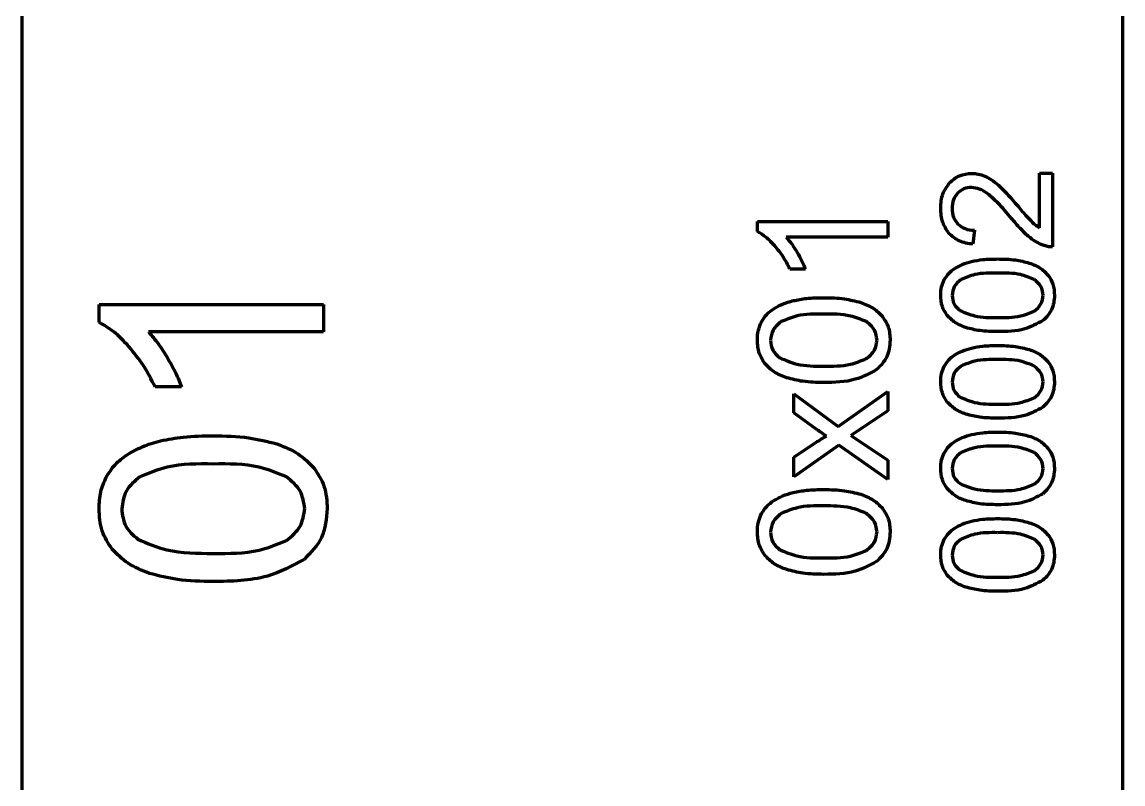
# Model space of a CAD drawing. Header units: millimetres. Extents: x 0 to 1189, y 0 to 841.
# Drawn here: x 372.85 to 402.85, y 146.45 to 167.22 of the extents above; entities that cross this region are included whole.
import ezdxf

# ---------------------------------------------------------------- set-up
doc = ezdxf.new("R2010")
doc.units = ezdxf.units.MM
doc.header["$LTSCALE"] = 0.75
doc.layers.add('Visible', color=7, linetype='Continuous', lineweight=70)

msp = doc.modelspace()

# ---------------------------------------------------------------- linework, layer by layer
at = {"layer": 'Visible', "extrusion": (-1e-16, -1, 0)}
for p, q in [((372.852, 123.899), (372.852, 673.232)), ((402.852, 123.899), (402.852, 673.232)), ((400.576, 161.607), (400.576, 163.096)), ((400.576, 163.096), (400.935, 163.096)), ((400.935, 163.096), (400.935, 161.089)), ((392.889, 161.503), (392.889, 161.784)), ((392.889, 161.784), (396.447, 161.784)), ((396.447, 161.784), (396.447, 161.349)), ((398.804, 161.543), (398.764, 161.16)), ((396.447, 161.349), (393.674, 161.349)), ((394.199, 160.478), (393.778, 160.478)), ((374.95, 159.034), (374.95, 159.516)), ((374.95, 159.516), (381.066, 159.516)), ((381.066, 159.516), (381.066, 158.768)), ((381.066, 158.768), (376.301, 158.768)), ((377.202, 157.273), (376.479, 157.273)), ((393.88, 156.562), (393.88, 157.082)), ((393.88, 157.082), (395.089, 156.194)), ((395.089, 156.194), (396.447, 157.149)), ((396.447, 157.149), (396.447, 156.615)), ((396.447, 156.615), (395.65, 156.088)), ((394.487, 156.129), (393.88, 156.562)), ((395.65, 156.088), (395.434, 155.948)), ((393.88, 155.36), (394.482, 155.754)), ((395.434, 155.948), (396.447, 155.273)), ((395.113, 155.684), (393.88, 154.816)), ((396.447, 154.746), (395.113, 155.684)), ((393.88, 154.816), (393.88, 155.36)), ((396.447, 155.273), (396.447, 154.746))]:
    msp.add_line(p, q, dxfattribs=at)
at = {"layer": 'Visible'}
for points, knots in [([(398.128, 162.837), (398.214, 162.912), (398.387, 163.061), (398.615, 163.082), (398.729, 163.092)], [0, 0, 0, 0, 0.03318338, 0.06672385, 0.06672385, 0.06672385, 0.06672385]), ([(398.729, 163.092), (398.79, 163.089), (398.913, 163.082), (399.029, 163.039), (399.087, 163.017)], [0, 0, 0, 0, 0.01816613, 0.03678527, 0.03678527, 0.03678527, 0.03678527]), ([(399.087, 163.017), (399.149, 162.986), (399.283, 162.919), (399.397, 162.822), (399.458, 162.77)], [0, 0, 0, 0, 0.02061183, 0.04471862, 0.04471862, 0.04471862, 0.04471862]), ([(397.886, 162.145), (397.893, 162.281), (397.907, 162.535), (398.058, 162.741), (398.128, 162.837)], [0, 0, 0, 0, 0.03960956, 0.07471129, 0.07471129, 0.07471129, 0.07471129]), ([(398.721, 162.709), (398.65, 162.702), (398.508, 162.689), (398.401, 162.597), (398.347, 162.55)], [0, 0, 0, 0, 0.0208066, 0.04151268, 0.04151268, 0.04151268, 0.04151268]), ([(399.169, 162.535), (399.095, 162.585), (398.958, 162.678), (398.795, 162.699), (398.721, 162.709)], [0, 0, 0, 0, 0.02650131, 0.04870379, 0.04870379, 0.04870379, 0.04870379]), ([(399.458, 162.77), (399.536, 162.694), (399.724, 162.512), (399.893, 162.312), (399.992, 162.195)], [0, 0, 0, 0, 0.03260307, 0.07851532, 0.07851532, 0.07851532, 0.07851532]), ([(398.347, 162.55), (398.302, 162.492), (398.21, 162.37), (398.2, 162.217), (398.195, 162.137)], [0, 0, 0, 0, 0.0215282, 0.04490679, 0.04490679, 0.04490679, 0.04490679]), ([(399.812, 161.866), (399.695, 162.008), (399.498, 162.249), (399.264, 162.452), (399.169, 162.535)], [0, 0, 0, 0, 0.05516422, 0.09293464, 0.09293464, 0.09293464, 0.09293464]), ([(398.111, 161.456), (398.045, 161.553), (397.905, 161.761), (397.893, 162.012), (397.886, 162.145)], [0, 0, 0, 0, 0.0344819, 0.07377026, 0.07377026, 0.07377026, 0.07377026]), ([(398.195, 162.137), (398.2, 162.053), (398.21, 161.893), (398.309, 161.767), (398.356, 161.706)], [0, 0, 0, 0, 0.02456604, 0.04697127, 0.04697127, 0.04697127, 0.04697127]), ([(399.992, 162.195), (400.07, 162.102), (400.193, 161.955), (400.325, 161.816), (400.374, 161.764)], [0, 0, 0, 0, 0.03629636, 0.05759698, 0.05759698, 0.05759698, 0.05759698]), ([(398.356, 161.706), (398.418, 161.659), (398.549, 161.559), (398.715, 161.548), (398.804, 161.543)], [0, 0, 0, 0, 0.02278253, 0.04859981, 0.04859981, 0.04859981, 0.04859981]), ([(400.272, 161.378), (400.199, 161.446), (400.035, 161.598), (399.892, 161.77), (399.812, 161.866)], [0, 0, 0, 0, 0.02975276, 0.06709219, 0.06709219, 0.06709219, 0.06709219]), ([(400.374, 161.764), (400.407, 161.734), (400.471, 161.677), (400.542, 161.63), (400.576, 161.607)], [0, 0, 0, 0, 0.01330724, 0.0256381, 0.0256381, 0.0256381, 0.0256381]), ([(393.363, 161.117), (393.286, 161.199), (393.146, 161.35), (392.969, 161.455), (392.889, 161.503)], [0, 0, 0, 0, 0.03350898, 0.06143574, 0.06143574, 0.06143574, 0.06143574]), ([(398.764, 161.16), (398.633, 161.179), (398.385, 161.215), (398.198, 161.379), (398.111, 161.456)], [0, 0, 0, 0, 0.03891672, 0.0731225, 0.0731225, 0.0731225, 0.0731225]), ([(393.778, 160.478), (393.719, 160.595), (393.604, 160.823), (393.442, 161.02), (393.363, 161.117)], [0, 0, 0, 0, 0.03911932, 0.07637455, 0.07637455, 0.07637455, 0.07637455]), ([(393.674, 161.349), (393.726, 161.289), (393.838, 161.161), (393.927, 161.015), (393.974, 160.936)], [0, 0, 0, 0, 0.02354784, 0.05104849, 0.05104849, 0.05104849, 0.05104849]), ([(400.676, 161.133), (400.606, 161.163), (400.461, 161.227), (400.337, 161.326), (400.272, 161.378)], [0, 0, 0, 0, 0.02265839, 0.0474364, 0.0474364, 0.0474364, 0.0474364]), ([(400.935, 161.089), (400.89, 161.09), (400.802, 161.091), (400.718, 161.119), (400.676, 161.133)], [0, 0, 0, 0, 0.01323248, 0.0263837, 0.0263837, 0.0263837, 0.0263837]), ([(393.974, 160.936), (394.02, 160.857), (394.105, 160.709), (394.169, 160.551), (394.199, 160.478)], [0, 0, 0, 0, 0.02753001, 0.05107997, 0.05107997, 0.05107997, 0.05107997]), ([(397.984, 160.197), (398.021, 160.256), (398.096, 160.375), (398.21, 160.459), (398.268, 160.501)], [0, 0, 0, 0, 0.02067518, 0.04196215, 0.04196215, 0.04196215, 0.04196215]), ([(398.268, 160.501), (398.336, 160.539), (398.478, 160.621), (398.636, 160.666), (398.72, 160.689)], [0, 0, 0, 0, 0.02318197, 0.04908477, 0.04908477, 0.04908477, 0.04908477]), ([(398.72, 160.689), (398.824, 160.709), (399.06, 160.755), (399.302, 160.757), (399.437, 160.758)], [0, 0, 0, 0, 0.03166517, 0.07221685, 0.07221685, 0.07221685, 0.07221685]), ([(399.437, 160.758), (399.599, 160.756), (399.891, 160.752), (400.174, 160.68), (400.3, 160.648)], [0, 0, 0, 0, 0.04836014, 0.08722077, 0.08722077, 0.08722077, 0.08722077]), ([(400.3, 160.648), (400.401, 160.609), (400.594, 160.535), (400.739, 160.389), (400.807, 160.32)], [0, 0, 0, 0, 0.03216044, 0.06104701, 0.06104701, 0.06104701, 0.06104701]), ([(399.437, 160.375), (399.226, 160.377), (398.881, 160.38), (398.564, 160.25), (398.441, 160.2)], [0, 0, 0, 0, 0.0625447, 0.1020186, 0.1020186, 0.1020186, 0.1020186]), ([(400.431, 160.2), (400.309, 160.25), (399.992, 160.38), (399.648, 160.377), (399.437, 160.375)], [0, 0, 0, 0, 0.0395227, 0.1018092, 0.1018092, 0.1018092, 0.1018092]), ([(400.807, 160.32), (400.86, 160.24), (400.969, 160.072), (400.98, 159.872), (400.986, 159.768)], [0, 0, 0, 0, 0.02813869, 0.05893699, 0.05893699, 0.05893699, 0.05893699]), ([(397.886, 159.768), (397.889, 159.845), (397.896, 159.995), (397.956, 160.131), (397.984, 160.197)], [0, 0, 0, 0, 0.02306872, 0.04432459, 0.04432459, 0.04432459, 0.04432459]), ([(398.441, 160.2), (398.369, 160.14), (398.232, 160.025), (398.207, 159.848), (398.195, 159.764)], [0, 0, 0, 0, 0.02697729, 0.05170426, 0.05170426, 0.05170426, 0.05170426]), ([(400.68, 159.768), (400.668, 159.851), (400.642, 160.027), (400.504, 160.14), (400.431, 160.2)], [0, 0, 0, 0, 0.02443928, 0.05144821, 0.05144821, 0.05144821, 0.05144821]), ([(393.335, 159.403), (393.413, 159.447), (393.58, 159.542), (393.764, 159.595), (393.862, 159.622)], [0, 0, 0, 0, 0.02705955, 0.05729505, 0.05729505, 0.05729505, 0.05729505]), ([(393.862, 159.622), (393.983, 159.646), (394.26, 159.699), (394.541, 159.701), (394.7, 159.702)], [0, 0, 0, 0, 0.03696178, 0.08429648, 0.08429648, 0.08429648, 0.08429648]), ([(394.7, 159.702), (394.888, 159.7), (395.229, 159.695), (395.559, 159.611), (395.706, 159.574)], [0, 0, 0, 0, 0.0564493, 0.10181, 0.10181, 0.10181, 0.10181]), ([(398.064, 159.218), (398.012, 159.298), (397.904, 159.465), (397.892, 159.664), (397.886, 159.768)], [0, 0, 0, 0, 0.02805615, 0.058697, 0.058697, 0.058697, 0.058697]), ([(398.195, 159.764), (398.204, 159.682), (398.223, 159.517), (398.349, 159.409), (398.412, 159.354)], [0, 0, 0, 0, 0.02372396, 0.04795108, 0.04795108, 0.04795108, 0.04795108]), ([(400.432, 159.336), (400.505, 159.395), (400.642, 159.509), (400.668, 159.684), (400.68, 159.768)], [0, 0, 0, 0, 0.02695544, 0.05138815, 0.05138815, 0.05138815, 0.05138815]), ([(400.986, 159.768), (400.975, 159.63), (400.952, 159.363), (400.763, 159.171), (400.672, 159.078)], [0, 0, 0, 0, 0.03997762, 0.07797524, 0.07797524, 0.07797524, 0.07797524]), ([(393.004, 159.047), (393.047, 159.116), (393.134, 159.256), (393.267, 159.353), (393.335, 159.403)], [0, 0, 0, 0, 0.02413348, 0.04898112, 0.04898112, 0.04898112, 0.04898112]), ([(395.706, 159.574), (395.825, 159.529), (396.049, 159.442), (396.219, 159.272), (396.299, 159.191)], [0, 0, 0, 0, 0.03753988, 0.07125827, 0.07125827, 0.07125827, 0.07125827]), ([(398.412, 159.354), (398.542, 159.298), (398.868, 159.159), (399.224, 159.16), (399.437, 159.161)], [0, 0, 0, 0, 0.0420643, 0.1052609, 0.1052609, 0.1052609, 0.1052609]), ([(399.437, 159.161), (399.648, 159.159), (399.993, 159.155), (400.31, 159.286), (400.432, 159.336)], [0, 0, 0, 0, 0.0624156, 0.1019139, 0.1019139, 0.1019139, 0.1019139]), ([(375.765, 158.37), (375.633, 158.511), (375.392, 158.77), (375.088, 158.952), (374.95, 159.034)], [0, 0, 0, 0, 0.0575918, 0.1055894, 0.1055894, 0.1055894, 0.1055894]), ([(392.889, 158.547), (392.893, 158.637), (392.9, 158.811), (392.97, 158.971), (393.004, 159.047)], [0, 0, 0, 0, 0.02692746, 0.05173875, 0.05173875, 0.05173875, 0.05173875]), ([(393.537, 159.051), (393.453, 158.981), (393.292, 158.847), (393.263, 158.641), (393.249, 158.542)], [0, 0, 0, 0, 0.03148982, 0.06035275, 0.06035275, 0.06035275, 0.06035275]), ([(394.7, 159.255), (394.453, 159.258), (394.05, 159.262), (393.68, 159.11), (393.537, 159.051)], [0, 0, 0, 0, 0.0730065, 0.1190832, 0.1190832, 0.1190832, 0.1190832]), ([(395.86, 159.051), (395.716, 159.11), (395.347, 159.261), (394.945, 159.257), (394.7, 159.255)], [0, 0, 0, 0, 0.0461337, 0.1188387, 0.1188387, 0.1188387, 0.1188387]), ([(396.15, 158.547), (396.136, 158.644), (396.106, 158.849), (395.944, 158.981), (395.86, 159.051)], [0, 0, 0, 0, 0.02852723, 0.06005392, 0.06005392, 0.06005392, 0.06005392]), ([(396.299, 159.191), (396.36, 159.098), (396.487, 158.902), (396.501, 158.669), (396.508, 158.547)], [0, 0, 0, 0, 0.03284543, 0.06879529, 0.06879529, 0.06879529, 0.06879529]), ([(398.571, 158.889), (398.469, 158.928), (398.277, 159.002), (398.132, 159.149), (398.064, 159.218)], [0, 0, 0, 0, 0.0321702, 0.06101583, 0.06101583, 0.06101583, 0.06101583]), ([(400.672, 159.078), (400.509, 158.991), (400.126, 158.786), (399.689, 158.781), (399.437, 158.778)], [0, 0, 0, 0, 0.0546653, 0.1286742, 0.1286742, 0.1286742, 0.1286742]), ([(376.301, 158.768), (376.389, 158.666), (376.582, 158.445), (376.734, 158.195), (376.816, 158.06)], [0, 0, 0, 0, 0.04047162, 0.08773696, 0.08773696, 0.08773696, 0.08773696]), ([(399.437, 158.778), (399.274, 158.78), (398.981, 158.784), (398.697, 158.856), (398.571, 158.889)], [0, 0, 0, 0, 0.04867179, 0.08765008, 0.08765008, 0.08765008, 0.08765008]), ([(393.097, 157.905), (393.036, 157.998), (392.909, 158.193), (392.896, 158.425), (392.889, 158.547)], [0, 0, 0, 0, 0.03274909, 0.06851516, 0.06851516, 0.06851516, 0.06851516]), ([(393.249, 158.542), (393.26, 158.447), (393.282, 158.254), (393.429, 158.127), (393.503, 158.063)], [0, 0, 0, 0, 0.02769224, 0.05597181, 0.05597181, 0.05597181, 0.05597181]), ([(395.861, 158.043), (395.945, 158.112), (396.106, 158.244), (396.136, 158.449), (396.15, 158.547)], [0, 0, 0, 0, 0.03146419, 0.05998375, 0.05998375, 0.05998375, 0.05998375]), ([(396.508, 158.547), (396.494, 158.386), (396.467, 158.074), (396.248, 157.85), (396.14, 157.742)], [0, 0, 0, 0, 0.04666469, 0.09101807, 0.09101807, 0.09101807, 0.09101807]), ([(376.479, 157.273), (376.377, 157.473), (376.179, 157.865), (375.9, 158.204), (375.765, 158.37)], [0, 0, 0, 0, 0.0672343, 0.1312648, 0.1312648, 0.1312648, 0.1312648]), ([(397.984, 157.838), (398.021, 157.897), (398.096, 158.016), (398.21, 158.1), (398.268, 158.142)], [0, 0, 0, 0, 0.02067523, 0.0419622, 0.0419622, 0.0419622, 0.0419622]), ([(398.268, 158.142), (398.336, 158.18), (398.478, 158.262), (398.636, 158.307), (398.72, 158.331)], [0, 0, 0, 0, 0.02318194, 0.04908474, 0.04908474, 0.04908474, 0.04908474]), ([(398.72, 158.331), (398.824, 158.35), (399.06, 158.396), (399.302, 158.398), (399.437, 158.399)], [0, 0, 0, 0, 0.03166517, 0.07221685, 0.07221685, 0.07221685, 0.07221685]), ([(399.437, 158.399), (399.599, 158.397), (399.891, 158.393), (400.174, 158.321), (400.3, 158.289)], [0, 0, 0, 0, 0.04836014, 0.08722077, 0.08722077, 0.08722077, 0.08722077]), ([(400.3, 158.289), (400.401, 158.25), (400.594, 158.176), (400.739, 158.03), (400.807, 157.961)], [0, 0, 0, 0, 0.03216046, 0.06104703, 0.06104703, 0.06104703, 0.06104703]), ([(376.816, 158.06), (376.894, 157.923), (377.04, 157.669), (377.151, 157.398), (377.202, 157.273)], [0, 0, 0, 0, 0.04731583, 0.08779108, 0.08779108, 0.08779108, 0.08779108]), ([(393.688, 157.52), (393.57, 157.566), (393.345, 157.653), (393.176, 157.824), (393.097, 157.905)], [0, 0, 0, 0, 0.03755124, 0.07122186, 0.07122186, 0.07122186, 0.07122186]), ([(393.503, 158.063), (393.655, 157.998), (394.035, 157.836), (394.45, 157.837), (394.7, 157.838)], [0, 0, 0, 0, 0.0491003, 0.1228677, 0.1228677, 0.1228677, 0.1228677]), ([(394.7, 157.838), (394.946, 157.836), (395.348, 157.832), (395.718, 157.984), (395.861, 158.043)], [0, 0, 0, 0, 0.0728558, 0.1189609, 0.1189609, 0.1189609, 0.1189609]), ([(397.886, 157.409), (397.889, 157.486), (397.896, 157.636), (397.956, 157.772), (397.984, 157.838)], [0, 0, 0, 0, 0.02306877, 0.04432459, 0.04432459, 0.04432459, 0.04432459]), ([(398.441, 157.841), (398.369, 157.781), (398.232, 157.666), (398.207, 157.489), (398.195, 157.405)], [0, 0, 0, 0, 0.02697738, 0.05170428, 0.05170428, 0.05170428, 0.05170428]), ([(399.437, 158.016), (399.226, 158.018), (398.881, 158.021), (398.564, 157.891), (398.441, 157.841)], [0, 0, 0, 0, 0.0625447, 0.1020186, 0.1020186, 0.1020186, 0.1020186]), ([(400.431, 157.841), (400.309, 157.891), (399.992, 158.021), (399.648, 158.018), (399.437, 158.016)], [0, 0, 0, 0, 0.0395227, 0.1018092, 0.1018092, 0.1018092, 0.1018092]), ([(400.68, 157.409), (400.668, 157.492), (400.642, 157.668), (400.504, 157.781), (400.431, 157.841)], [0, 0, 0, 0, 0.02443928, 0.05144826, 0.05144826, 0.05144826, 0.05144826]), ([(400.807, 157.961), (400.86, 157.881), (400.969, 157.713), (400.98, 157.513), (400.986, 157.409)], [0, 0, 0, 0, 0.02813869, 0.05893693, 0.05893693, 0.05893693, 0.05893693]), ([(394.7, 157.391), (394.509, 157.394), (394.167, 157.398), (393.835, 157.483), (393.688, 157.52)], [0, 0, 0, 0, 0.0568131, 0.1023112, 0.1023112, 0.1023112, 0.1023112]), ([(396.14, 157.742), (395.95, 157.64), (395.503, 157.401), (394.993, 157.395), (394.7, 157.391)], [0, 0, 0, 0, 0.063809, 0.1501974, 0.1501974, 0.1501974, 0.1501974]), ([(398.064, 156.859), (398.012, 156.939), (397.904, 157.106), (397.892, 157.305), (397.886, 157.409)], [0, 0, 0, 0, 0.02805615, 0.058697, 0.058697, 0.058697, 0.058697]), ([(398.195, 157.405), (398.204, 157.323), (398.223, 157.158), (398.349, 157.05), (398.412, 156.995)], [0, 0, 0, 0, 0.02372396, 0.04795108, 0.04795108, 0.04795108, 0.04795108]), ([(400.432, 156.977), (400.505, 157.037), (400.642, 157.15), (400.668, 157.325), (400.68, 157.409)], [0, 0, 0, 0, 0.02695544, 0.05138815, 0.05138815, 0.05138815, 0.05138815]), ([(400.986, 157.409), (400.975, 157.272), (400.952, 157.004), (400.763, 156.812), (400.672, 156.719)], [0, 0, 0, 0, 0.03997768, 0.07797525, 0.07797525, 0.07797525, 0.07797525]), ([(398.412, 156.995), (398.542, 156.939), (398.868, 156.8), (399.224, 156.801), (399.437, 156.802)], [0, 0, 0, 0, 0.0420643, 0.1052609, 0.1052609, 0.1052609, 0.1052609]), ([(399.437, 156.802), (399.648, 156.8), (399.993, 156.796), (400.31, 156.927), (400.432, 156.977)], [0, 0, 0, 0, 0.0624156, 0.1019139, 0.1019139, 0.1019139, 0.1019139]), ([(398.571, 156.53), (398.469, 156.569), (398.277, 156.643), (398.132, 156.79), (398.064, 156.859)], [0, 0, 0, 0, 0.0321702, 0.06101583, 0.06101583, 0.06101583, 0.06101583]), ([(400.672, 156.719), (400.509, 156.632), (400.126, 156.427), (399.689, 156.422), (399.437, 156.419)], [0, 0, 0, 0, 0.0546653, 0.1286742, 0.1286742, 0.1286742, 0.1286742]), ([(399.437, 156.419), (399.274, 156.421), (398.981, 156.425), (398.697, 156.497), (398.571, 156.53)], [0, 0, 0, 0, 0.04867179, 0.08765009, 0.08765009, 0.08765009, 0.08765009]), ([(394.77, 155.933), (394.719, 155.967), (394.624, 156.031), (394.531, 156.098), (394.487, 156.129)], [0, 0, 0, 0, 0.01818785, 0.03440349, 0.03440349, 0.03440349, 0.03440349]), ([(398.72, 155.972), (398.824, 155.991), (399.06, 156.037), (399.302, 156.039), (399.437, 156.04)], [0, 0, 0, 0, 0.03166517, 0.07221685, 0.07221685, 0.07221685, 0.07221685]), ([(399.437, 156.04), (399.599, 156.038), (399.891, 156.034), (400.174, 155.962), (400.3, 155.93)], [0, 0, 0, 0, 0.04836014, 0.08722076, 0.08722076, 0.08722076, 0.08722076]), ([(375.717, 155.424), (375.852, 155.501), (376.138, 155.664), (376.455, 155.754), (376.623, 155.802)], [0, 0, 0, 0, 0.04650728, 0.09847296, 0.09847296, 0.09847296, 0.09847296]), ([(376.623, 155.802), (376.831, 155.842), (377.306, 155.932), (377.79, 155.937), (378.062, 155.939)], [0, 0, 0, 0, 0.0635261, 0.1448801, 0.1448801, 0.1448801, 0.1448801]), ([(378.062, 155.939), (378.387, 155.934), (378.973, 155.926), (379.54, 155.783), (379.793, 155.719)], [0, 0, 0, 0, 0.0970192, 0.1749807, 0.1749807, 0.1749807, 0.1749807]), ([(379.793, 155.719), (379.996, 155.64), (380.382, 155.492), (380.673, 155.199), (380.811, 155.06)], [0, 0, 0, 0, 0.0645197, 0.1224714, 0.1224714, 0.1224714, 0.1224714]), ([(394.482, 155.754), (394.534, 155.788), (394.629, 155.849), (394.726, 155.907), (394.77, 155.933)], [0, 0, 0, 0, 0.01869445, 0.03387931, 0.03387931, 0.03387931, 0.03387931]), ([(397.984, 155.479), (398.021, 155.538), (398.096, 155.658), (398.21, 155.741), (398.268, 155.783)], [0, 0, 0, 0, 0.02067518, 0.04196217, 0.04196217, 0.04196217, 0.04196217]), ([(398.268, 155.783), (398.336, 155.822), (398.478, 155.903), (398.636, 155.948), (398.72, 155.972)], [0, 0, 0, 0, 0.02318198, 0.04908476, 0.04908476, 0.04908476, 0.04908476]), ([(400.3, 155.93), (400.401, 155.891), (400.594, 155.817), (400.739, 155.671), (400.807, 155.602)], [0, 0, 0, 0, 0.03216044, 0.06104703, 0.06104703, 0.06104703, 0.06104703]), ([(375.148, 154.813), (375.221, 154.931), (375.372, 155.172), (375.601, 155.339), (375.717, 155.424)], [0, 0, 0, 0, 0.04147817, 0.08418369, 0.08418369, 0.08418369, 0.08418369]), ([(397.886, 155.05), (397.889, 155.128), (397.896, 155.277), (397.956, 155.413), (397.984, 155.479)], [0, 0, 0, 0, 0.02306877, 0.04432462, 0.04432462, 0.04432462, 0.04432462]), ([(398.441, 155.482), (398.369, 155.422), (398.232, 155.307), (398.207, 155.13), (398.195, 155.046)], [0, 0, 0, 0, 0.02697733, 0.05170427, 0.05170427, 0.05170427, 0.05170427]), ([(399.437, 155.657), (399.226, 155.659), (398.881, 155.663), (398.564, 155.532), (398.441, 155.482)], [0, 0, 0, 0, 0.0625447, 0.1020186, 0.1020186, 0.1020186, 0.1020186]), ([(400.431, 155.482), (400.309, 155.532), (399.992, 155.662), (399.648, 155.659), (399.437, 155.657)], [0, 0, 0, 0, 0.0395227, 0.1018092, 0.1018092, 0.1018092, 0.1018092]), ([(400.68, 155.05), (400.668, 155.133), (400.642, 155.309), (400.504, 155.422), (400.431, 155.482)], [0, 0, 0, 0, 0.02443928, 0.05144826, 0.05144826, 0.05144826, 0.05144826]), ([(400.807, 155.602), (400.86, 155.522), (400.969, 155.355), (400.98, 155.154), (400.986, 155.05)], [0, 0, 0, 0, 0.02813869, 0.05893699, 0.05893699, 0.05893699, 0.05893699]), ([(378.062, 155.17), (377.638, 155.175), (376.946, 155.182), (376.31, 154.92), (376.064, 154.819)], [0, 0, 0, 0, 0.1254761, 0.2046679, 0.2046679, 0.2046679, 0.2046679]), ([(380.057, 154.819), (379.81, 154.92), (379.175, 155.181), (378.485, 155.174), (378.062, 155.17)], [0, 0, 0, 0, 0.0792898, 0.2042478, 0.2042478, 0.2042478, 0.2042478]), ([(374.95, 153.953), (374.957, 154.108), (374.97, 154.408), (375.09, 154.681), (375.148, 154.813)], [0, 0, 0, 0, 0.04628015, 0.08892326, 0.08892326, 0.08892326, 0.08892326]), ([(376.064, 154.819), (375.92, 154.699), (375.643, 154.469), (375.593, 154.114), (375.569, 153.944)], [0, 0, 0, 0, 0.0541214, 0.1037281, 0.1037281, 0.1037281, 0.1037281]), ([(380.555, 153.953), (380.531, 154.12), (380.479, 154.473), (380.202, 154.7), (380.057, 154.819)], [0, 0, 0, 0, 0.0490296, 0.1032145, 0.1032145, 0.1032145, 0.1032145]), ([(380.811, 155.06), (380.916, 154.9), (381.135, 154.564), (381.158, 154.162), (381.17, 153.953)], [0, 0, 0, 0, 0.0564514, 0.1182383, 0.1182383, 0.1182383, 0.1182383]), ([(398.064, 154.5), (398.012, 154.58), (397.904, 154.747), (397.892, 154.946), (397.886, 155.05)], [0, 0, 0, 0, 0.02805617, 0.058697, 0.058697, 0.058697, 0.058697]), ([(398.195, 155.046), (398.204, 154.964), (398.223, 154.799), (398.349, 154.691), (398.412, 154.636)], [0, 0, 0, 0, 0.02372396, 0.04795108, 0.04795108, 0.04795108, 0.04795108]), ([(400.432, 154.618), (400.505, 154.678), (400.642, 154.791), (400.668, 154.966), (400.68, 155.05)], [0, 0, 0, 0, 0.02695542, 0.05138813, 0.05138813, 0.05138813, 0.05138813]), ([(400.986, 155.05), (400.975, 154.913), (400.952, 154.645), (400.763, 154.453), (400.672, 154.36)], [0, 0, 0, 0, 0.03997765, 0.07797524, 0.07797524, 0.07797524, 0.07797524]), ([(398.571, 154.171), (398.469, 154.21), (398.277, 154.284), (398.132, 154.431), (398.064, 154.5)], [0, 0, 0, 0, 0.0321702, 0.06101581, 0.06101581, 0.06101581, 0.06101581]), ([(398.412, 154.636), (398.542, 154.58), (398.868, 154.441), (399.224, 154.442), (399.437, 154.443)], [0, 0, 0, 0, 0.0420643, 0.1052609, 0.1052609, 0.1052609, 0.1052609]), ([(399.437, 154.443), (399.648, 154.441), (399.993, 154.438), (400.31, 154.568), (400.432, 154.618)], [0, 0, 0, 0, 0.0624156, 0.1019139, 0.1019139, 0.1019139, 0.1019139]), ([(393.335, 154.173), (393.413, 154.218), (393.58, 154.313), (393.764, 154.366), (393.862, 154.393)], [0, 0, 0, 0, 0.02705958, 0.05729507, 0.05729507, 0.05729507, 0.05729507]), ([(393.862, 154.393), (393.983, 154.417), (394.26, 154.469), (394.541, 154.472), (394.7, 154.473)], [0, 0, 0, 0, 0.03696178, 0.08429648, 0.08429648, 0.08429648, 0.08429648]), ([(394.7, 154.473), (394.888, 154.471), (395.229, 154.466), (395.559, 154.382), (395.706, 154.345)], [0, 0, 0, 0, 0.0564493, 0.10181, 0.10181, 0.10181, 0.10181]), ([(395.706, 154.345), (395.825, 154.3), (396.049, 154.213), (396.219, 154.043), (396.299, 153.962)], [0, 0, 0, 0, 0.03753988, 0.07125828, 0.07125828, 0.07125828, 0.07125828]), ([(400.672, 154.36), (400.509, 154.273), (400.126, 154.068), (399.689, 154.063), (399.437, 154.06)], [0, 0, 0, 0, 0.0546652, 0.1286742, 0.1286742, 0.1286742, 0.1286742]), ([(375.308, 152.85), (375.203, 153.01), (374.985, 153.345), (374.962, 153.744), (374.95, 153.953)], [0, 0, 0, 0, 0.0562858, 0.1177568, 0.1177568, 0.1177568, 0.1177568]), ([(375.569, 153.944), (375.588, 153.781), (375.626, 153.45), (375.878, 153.232), (376.006, 153.122)], [0, 0, 0, 0, 0.04759457, 0.09619859, 0.09619859, 0.09619859, 0.09619859]), ([(380.059, 153.086), (380.203, 153.206), (380.479, 153.433), (380.531, 153.785), (380.555, 153.953)], [0, 0, 0, 0, 0.0540774, 0.1030939, 0.1030939, 0.1030939, 0.1030939]), ([(381.17, 153.953), (381.147, 153.677), (381.101, 153.14), (380.723, 152.756), (380.539, 152.569)], [0, 0, 0, 0, 0.0802025, 0.1564325, 0.1564325, 0.1564325, 0.1564325]), ([(393.004, 153.818), (393.047, 153.887), (393.134, 154.027), (393.267, 154.124), (393.335, 154.173)], [0, 0, 0, 0, 0.02413349, 0.04898112, 0.04898112, 0.04898112, 0.04898112]), ([(394.7, 154.026), (394.453, 154.029), (394.05, 154.033), (393.68, 153.881), (393.537, 153.822)], [0, 0, 0, 0, 0.0730065, 0.1190832, 0.1190832, 0.1190832, 0.1190832]), ([(395.86, 153.822), (395.716, 153.881), (395.347, 154.032), (394.945, 154.028), (394.7, 154.026)], [0, 0, 0, 0, 0.0461337, 0.1188387, 0.1188387, 0.1188387, 0.1188387]), ([(396.299, 153.962), (396.36, 153.869), (396.487, 153.673), (396.501, 153.44), (396.508, 153.318)], [0, 0, 0, 0, 0.03284543, 0.06879529, 0.06879529, 0.06879529, 0.06879529]), ([(399.437, 154.06), (399.274, 154.062), (398.981, 154.066), (398.697, 154.139), (398.571, 154.171)], [0, 0, 0, 0, 0.04867179, 0.08765009, 0.08765009, 0.08765009, 0.08765009]), ([(392.889, 153.318), (392.893, 153.408), (392.9, 153.582), (392.97, 153.742), (393.004, 153.818)], [0, 0, 0, 0, 0.02692746, 0.05173875, 0.05173875, 0.05173875, 0.05173875]), ([(393.537, 153.822), (393.453, 153.752), (393.292, 153.618), (393.263, 153.411), (393.249, 153.313)], [0, 0, 0, 0, 0.03148979, 0.06035273, 0.06035273, 0.06035273, 0.06035273]), ([(396.15, 153.318), (396.136, 153.415), (396.106, 153.62), (395.944, 153.752), (395.86, 153.822)], [0, 0, 0, 0, 0.0285272, 0.0600539, 0.0600539, 0.0600539, 0.0600539]), ([(398.268, 153.424), (398.336, 153.463), (398.478, 153.544), (398.636, 153.589), (398.72, 153.613)], [0, 0, 0, 0, 0.02318197, 0.04908476, 0.04908476, 0.04908476, 0.04908476]), ([(398.72, 153.613), (398.824, 153.632), (399.06, 153.678), (399.302, 153.68), (399.437, 153.681)], [0, 0, 0, 0, 0.03166517, 0.07221684, 0.07221684, 0.07221684, 0.07221684]), ([(399.437, 153.681), (399.599, 153.679), (399.891, 153.675), (400.174, 153.603), (400.3, 153.571)], [0, 0, 0, 0, 0.04836014, 0.08722077, 0.08722077, 0.08722077, 0.08722077]), ([(393.097, 152.676), (393.036, 152.769), (392.909, 152.964), (392.896, 153.196), (392.889, 153.318)], [0, 0, 0, 0, 0.0327491, 0.06851517, 0.06851517, 0.06851517, 0.06851517]), ([(393.249, 153.313), (393.26, 153.218), (393.282, 153.025), (393.429, 152.898), (393.503, 152.834)], [0, 0, 0, 0, 0.02769224, 0.05597181, 0.05597181, 0.05597181, 0.05597181]), ([(395.861, 152.814), (395.945, 152.883), (396.106, 153.015), (396.136, 153.22), (396.15, 153.318)], [0, 0, 0, 0, 0.0314642, 0.05998375, 0.05998375, 0.05998375, 0.05998375]), ([(396.508, 153.318), (396.494, 153.157), (396.467, 152.844), (396.248, 152.621), (396.14, 152.513)], [0, 0, 0, 0, 0.04666467, 0.09101806, 0.09101806, 0.09101806, 0.09101806]), ([(397.984, 153.12), (398.021, 153.179), (398.096, 153.299), (398.21, 153.382), (398.268, 153.424)], [0, 0, 0, 0, 0.02067519, 0.04196216, 0.04196216, 0.04196216, 0.04196216]), ([(399.437, 153.298), (399.226, 153.3), (398.881, 153.304), (398.564, 153.173), (398.441, 153.123)], [0, 0, 0, 0, 0.0625447, 0.1020186, 0.1020186, 0.1020186, 0.1020186]), ([(400.431, 153.123), (400.309, 153.173), (399.992, 153.303), (399.648, 153.3), (399.437, 153.298)], [0, 0, 0, 0, 0.0395227, 0.1018092, 0.1018092, 0.1018092, 0.1018092]), ([(400.3, 153.571), (400.401, 153.532), (400.594, 153.458), (400.739, 153.312), (400.807, 153.243)], [0, 0, 0, 0, 0.03216044, 0.06104702, 0.06104702, 0.06104702, 0.06104702]), ([(376.006, 153.122), (376.266, 153.01), (376.919, 152.731), (377.634, 152.734), (378.062, 152.735)], [0, 0, 0, 0, 0.0843887, 0.2111724, 0.2111724, 0.2111724, 0.2111724]), ([(378.062, 152.735), (378.486, 152.731), (379.177, 152.724), (379.812, 152.985), (380.059, 153.086)], [0, 0, 0, 0, 0.1252171, 0.2044578, 0.2044578, 0.2044578, 0.2044578]), ([(397.886, 152.691), (397.889, 152.769), (397.896, 152.918), (397.956, 153.054), (397.984, 153.12)], [0, 0, 0, 0, 0.02306878, 0.04432463, 0.04432463, 0.04432463, 0.04432463]), ([(398.441, 153.123), (398.369, 153.063), (398.232, 152.948), (398.207, 152.771), (398.195, 152.687)], [0, 0, 0, 0, 0.02697734, 0.05170425, 0.05170425, 0.05170425, 0.05170425]), ([(400.68, 152.691), (400.668, 152.774), (400.642, 152.95), (400.504, 153.063), (400.431, 153.123)], [0, 0, 0, 0, 0.02443928, 0.05144825, 0.05144825, 0.05144825, 0.05144825]), ([(400.807, 153.243), (400.86, 153.163), (400.969, 152.996), (400.98, 152.795), (400.986, 152.691)], [0, 0, 0, 0, 0.0281387, 0.05893698, 0.05893698, 0.05893698, 0.05893698]), ([(376.323, 152.189), (376.12, 152.268), (375.735, 152.417), (375.445, 152.711), (375.308, 152.85)], [0, 0, 0, 0, 0.0645393, 0.1224089, 0.1224089, 0.1224089, 0.1224089]), ([(393.503, 152.834), (393.655, 152.769), (394.035, 152.607), (394.45, 152.608), (394.7, 152.609)], [0, 0, 0, 0, 0.0491004, 0.1228677, 0.1228677, 0.1228677, 0.1228677]), ([(394.7, 152.609), (394.946, 152.607), (395.348, 152.603), (395.718, 152.755), (395.861, 152.814)], [0, 0, 0, 0, 0.0728558, 0.1189609, 0.1189609, 0.1189609, 0.1189609]), ([(380.539, 152.569), (380.212, 152.394), (379.443, 151.983), (378.567, 151.973), (378.062, 151.967)], [0, 0, 0, 0, 0.1096685, 0.2581438, 0.2581438, 0.2581438, 0.2581438]), ([(393.688, 152.291), (393.57, 152.337), (393.345, 152.424), (393.176, 152.595), (393.097, 152.676)], [0, 0, 0, 0, 0.03755126, 0.07122185, 0.07122185, 0.07122185, 0.07122185]), ([(396.14, 152.513), (395.95, 152.411), (395.503, 152.172), (394.993, 152.166), (394.7, 152.162)], [0, 0, 0, 0, 0.063809, 0.1501974, 0.1501974, 0.1501974, 0.1501974]), ([(398.064, 152.141), (398.012, 152.221), (397.904, 152.388), (397.892, 152.587), (397.886, 152.691)], [0, 0, 0, 0, 0.02805618, 0.05869701, 0.05869701, 0.05869701, 0.05869701]), ([(398.195, 152.687), (398.204, 152.605), (398.223, 152.44), (398.349, 152.332), (398.412, 152.277)], [0, 0, 0, 0, 0.02372396, 0.0479511, 0.0479511, 0.0479511, 0.0479511]), ([(400.432, 152.259), (400.505, 152.319), (400.642, 152.432), (400.668, 152.607), (400.68, 152.691)], [0, 0, 0, 0, 0.02695542, 0.05138814, 0.05138814, 0.05138814, 0.05138814]), ([(400.986, 152.691), (400.975, 152.554), (400.952, 152.286), (400.763, 152.094), (400.672, 152.001)], [0, 0, 0, 0, 0.03997766, 0.07797524, 0.07797524, 0.07797524, 0.07797524]), ([(378.062, 151.967), (377.735, 151.971), (377.147, 151.979), (376.577, 152.124), (376.323, 152.189)], [0, 0, 0, 0, 0.0976444, 0.175842, 0.175842, 0.175842, 0.175842]), ([(394.7, 152.162), (394.509, 152.165), (394.167, 152.169), (393.835, 152.254), (393.688, 152.291)], [0, 0, 0, 0, 0.0568131, 0.1023112, 0.1023112, 0.1023112, 0.1023112]), ([(398.571, 151.812), (398.469, 151.851), (398.277, 151.925), (398.132, 152.072), (398.064, 152.141)], [0, 0, 0, 0, 0.0321702, 0.06101582, 0.06101582, 0.06101582, 0.06101582]), ([(398.412, 152.277), (398.542, 152.221), (398.868, 152.082), (399.224, 152.083), (399.437, 152.084)], [0, 0, 0, 0, 0.0420643, 0.1052609, 0.1052609, 0.1052609, 0.1052609]), ([(399.437, 152.084), (399.648, 152.082), (399.993, 152.079), (400.31, 152.209), (400.432, 152.259)], [0, 0, 0, 0, 0.0624156, 0.1019139, 0.1019139, 0.1019139, 0.1019139]), ([(399.437, 151.701), (399.274, 151.703), (398.981, 151.707), (398.697, 151.78), (398.571, 151.812)], [0, 0, 0, 0, 0.04867179, 0.08765009, 0.08765009, 0.08765009, 0.08765009]), ([(400.672, 152.001), (400.509, 151.914), (400.126, 151.709), (399.689, 151.704), (399.437, 151.701)], [0, 0, 0, 0, 0.0546652, 0.1286742, 0.1286742, 0.1286742, 0.1286742])]:
    msp.add_open_spline(points, degree=3, knots=knots, dxfattribs=at)

doc.saveas('drawing.dxf')
